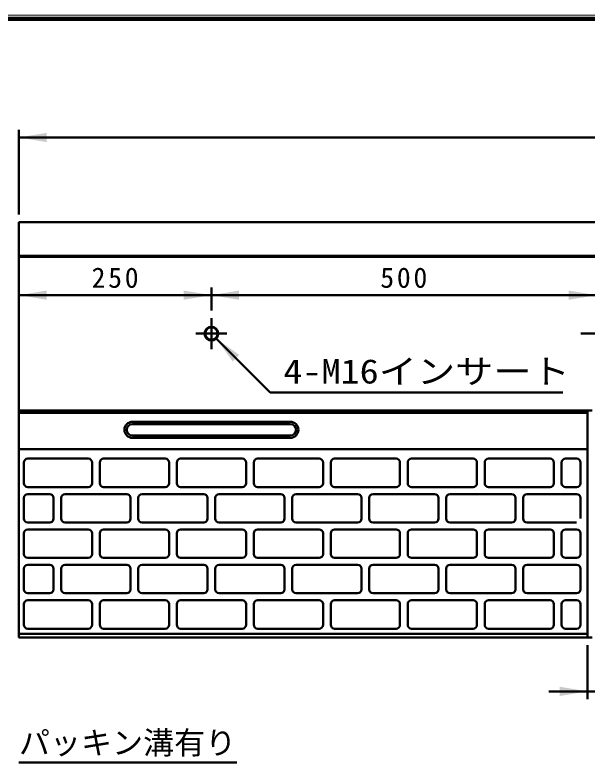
# Model space of a CAD drawing. Units: millimetres, scale not verified. Extents: x 100 to 4105, y 100 to 2870.
# Drawn here: x 1921 to 2665, y 1890 to 2870 of the extents above; entities that cross this region are included whole.
import ezdxf
from ezdxf.enums import TextEntityAlignment as Align

# ---------------------------------------------------------------- set-up
doc = ezdxf.new("R2010")
doc.units = ezdxf.units.MM
doc.header["$LTSCALE"] = 5
doc.linetypes.add('USER2', pattern=[13.4, 10, -1.2, 1, -1.2])
doc.layers.add('V-nasSTD', color=7, linetype='Continuous', lineweight=35)
doc.styles.add('ＭＳ ゴシック', font='')
doc.styles.get('ＭＳ ゴシック').set_extended_font_data('MS Gothic')

msp = doc.modelspace()

# ---------------------------------------------------------------- hatches: boundary and pattern name
at = {"layer": 'V-nasSTD'}
for points in [[(1961.737, 2716.895), (1925.737, 2710.895), (1961.737, 2704.895)], [(1961.737, 2511.895), (1925.737, 2505.895), (1961.737, 2499.895)], [(2139.737, 2499.895), (2175.737, 2505.895), (2139.737, 2511.895)], [(2211.737, 2511.895), (2175.737, 2505.895), (2211.737, 2499.895)], [(2639.737, 2499.895), (2675.737, 2505.895), (2639.737, 2511.895)], [(2211.799, 2428.318), (2182.101, 2449.532), (2203.314, 2419.833)], [(2628.237, 1984.895), (2664.237, 1990.895), (2628.237, 1996.895)]]:
    msp.add_hatch(color=256, dxfattribs=at).paths.add_polyline_path(points)

# ---------------------------------------------------------------- linework, layer by layer
at = {"layer": 'V-nasSTD', "lineweight": 100}
msp.add_line((4100, 2865), (105, 2865), dxfattribs=at)
at = {"layer": 'V-nasSTD', "lineweight": 50}
for p, q in [((1925.737, 2610.895), (1925.737, 2720.895)), ((1925.737, 2710.895), (3925.737, 2710.895)), ((1925.737, 2600.895), (1925.737, 2060.895)), ((3925.737, 2600.895), (1925.737, 2600.895)), ((2925.737, 2556.895), (1925.737, 2556.895)), ((2925.737, 2555.895), (1925.737, 2555.895)), ((2175.737, 2485.895), (2175.737, 2515.895)), ((1925.737, 2505.895), (2175.737, 2505.895)), ((2175.737, 2505.895), (2675.737, 2505.895)), ((2182.101, 2449.532), (2252.104, 2379.528)), ((2252.104, 2379.528), (2632.104, 2379.528)), ((2664.237, 2355.895), (1925.737, 2355.895)), ((2664.237, 2352.895), (1925.737, 2352.895)), ((2664.237, 2355.895), (2664.237, 2060.895)), ((2664.237, 2355.895), (2670.237, 2355.895)), ((2073.237, 2341.395), (2278.237, 2341.395)), ((2073.237, 2338.395), (2278.237, 2338.395)), ((2073.237, 2323.395), (2278.237, 2323.395)), ((2073.237, 2320.395), (2278.237, 2320.395)), ((1925.737, 2305.895), (2664.237, 2305.895)), ((1937.237, 2293.395), (2015.737, 2293.395)), ((2035.737, 2293.395), (2115.737, 2293.395)), ((2135.737, 2293.395), (2215.737, 2293.395)), ((2235.737, 2293.395), (2315.737, 2293.395)), ((2335.737, 2293.395), (2415.737, 2293.395)), ((2435.737, 2293.395), (2515.737, 2293.395)), ((2535.737, 2293.395), (2615.737, 2293.395)), ((2635.737, 2293.395), (2650.237, 2293.395)), ((1932.237, 2261.395), (1932.237, 2288.395)), ((2020.737, 2288.395), (2020.737, 2261.395)), ((2030.737, 2261.395), (2030.737, 2288.395)), ((2120.737, 2288.395), (2120.737, 2261.395)), ((2130.737, 2261.395), (2130.737, 2288.395)), ((2220.737, 2288.395), (2220.737, 2261.395)), ((2230.737, 2261.395), (2230.737, 2288.395)), ((2320.737, 2288.395), (2320.737, 2261.395)), ((2330.737, 2261.395), (2330.737, 2288.395)), ((2420.737, 2288.395), (2420.737, 2261.395)), ((2430.737, 2261.395), (2430.737, 2288.395)), ((2520.737, 2288.395), (2520.737, 2261.395)), ((2530.737, 2261.395), (2530.737, 2288.395)), ((2620.737, 2288.395), (2620.737, 2261.395)), ((2630.737, 2261.395), (2630.737, 2288.395)), ((2655.237, 2288.395), (2655.237, 2261.395)), ((2015.737, 2256.395), (1937.237, 2256.395)), ((2115.737, 2256.395), (2035.737, 2256.395)), ((2215.737, 2256.395), (2135.737, 2256.395)), ((2315.737, 2256.395), (2235.737, 2256.395)), ((2415.737, 2256.395), (2335.737, 2256.395)), ((2515.737, 2256.395), (2435.737, 2256.395)), ((2615.737, 2256.395), (2535.737, 2256.395)), ((2650.237, 2256.395), (2635.737, 2256.395)), ((1965.737, 2247.395), (1937.237, 2247.395)), ((2065.737, 2247.395), (1985.737, 2247.395)), ((2165.737, 2247.395), (2085.737, 2247.395)), ((2265.737, 2247.395), (2185.737, 2247.395)), ((2365.737, 2247.395), (2285.737, 2247.395)), ((2465.737, 2247.395), (2385.737, 2247.395)), ((2565.737, 2247.395), (2485.737, 2247.395)), ((2650.237, 2247.395), (2585.737, 2247.395)), ((1932.237, 2242.395), (1932.237, 2215.395)), ((1970.737, 2215.395), (1970.737, 2242.395)), ((1980.737, 2242.395), (1980.737, 2215.395)), ((2070.737, 2215.395), (2070.737, 2242.395)), ((2080.737, 2242.395), (2080.737, 2215.395)), ((2170.737, 2215.395), (2170.737, 2242.395)), ((2180.737, 2242.395), (2180.737, 2215.395)), ((2270.737, 2215.395), (2270.737, 2242.395)), ((2280.737, 2242.395), (2280.737, 2215.395)), ((2370.737, 2215.395), (2370.737, 2242.395)), ((2380.737, 2242.395), (2380.737, 2215.395)), ((2470.737, 2215.395), (2470.737, 2242.395)), ((2480.737, 2242.395), (2480.737, 2215.395)), ((2570.737, 2215.395), (2570.737, 2242.395)), ((2580.737, 2242.395), (2580.737, 2215.395)), ((2655.237, 2215.395), (2655.237, 2242.395)), ((1937.237, 2210.395), (1965.737, 2210.395)), ((1985.737, 2210.395), (2065.737, 2210.395)), ((2085.737, 2210.395), (2165.737, 2210.395)), ((2185.737, 2210.395), (2265.737, 2210.395)), ((2285.737, 2210.395), (2365.737, 2210.395)), ((2385.737, 2210.395), (2465.737, 2210.395)), ((2485.737, 2210.395), (2565.737, 2210.395)), ((2585.737, 2210.395), (2650.237, 2210.395)), ((1932.237, 2196.395), (1932.237, 2169.395)), ((2015.737, 2201.395), (1937.237, 2201.395)), ((2020.737, 2169.395), (2020.737, 2196.395)), ((2030.737, 2196.395), (2030.737, 2169.395)), ((2115.737, 2201.395), (2035.737, 2201.395)), ((2120.737, 2169.395), (2120.737, 2196.395)), ((2130.737, 2196.395), (2130.737, 2169.395)), ((2215.737, 2201.395), (2135.737, 2201.395)), ((2220.737, 2169.395), (2220.737, 2196.395)), ((2230.737, 2196.395), (2230.737, 2169.395)), ((2315.737, 2201.395), (2235.737, 2201.395)), ((2320.737, 2169.395), (2320.737, 2196.395)), ((2330.737, 2196.395), (2330.737, 2169.395)), ((2415.737, 2201.395), (2335.737, 2201.395)), ((2420.737, 2169.395), (2420.737, 2196.395)), ((2430.737, 2196.395), (2430.737, 2169.395)), ((2515.737, 2201.395), (2435.737, 2201.395)), ((2520.737, 2169.395), (2520.737, 2196.395)), ((2530.737, 2196.395), (2530.737, 2169.395)), ((2615.737, 2201.395), (2535.737, 2201.395)), ((2620.737, 2169.395), (2620.737, 2196.395)), ((2630.737, 2196.395), (2630.737, 2169.395)), ((2650.237, 2201.395), (2635.737, 2201.395)), ((2655.237, 2169.395), (2655.237, 2196.395)), ((1937.237, 2164.395), (2015.737, 2164.395)), ((2035.737, 2164.395), (2115.737, 2164.395)), ((2135.737, 2164.395), (2215.737, 2164.395)), ((2235.737, 2164.395), (2315.737, 2164.395)), ((2335.737, 2164.395), (2415.737, 2164.395)), ((2435.737, 2164.395), (2515.737, 2164.395)), ((2535.737, 2164.395), (2615.737, 2164.395)), ((2635.737, 2164.395), (2650.237, 2164.395)), ((1932.237, 2150.395), (1932.237, 2123.395)), ((1965.737, 2155.395), (1937.237, 2155.395)), ((1970.737, 2123.395), (1970.737, 2150.395)), ((1980.737, 2150.395), (1980.737, 2123.395)), ((2065.737, 2155.395), (1985.737, 2155.395)), ((2070.737, 2123.395), (2070.737, 2150.395)), ((2080.737, 2150.395), (2080.737, 2123.395)), ((2165.737, 2155.395), (2085.737, 2155.395)), ((2170.737, 2123.395), (2170.737, 2150.395)), ((2180.737, 2150.395), (2180.737, 2123.395)), ((2265.737, 2155.395), (2185.737, 2155.395)), ((2270.737, 2123.395), (2270.737, 2150.395)), ((2280.737, 2150.395), (2280.737, 2123.395)), ((2365.737, 2155.395), (2285.737, 2155.395)), ((2370.737, 2123.395), (2370.737, 2150.395)), ((2380.737, 2150.395), (2380.737, 2123.395)), ((2465.737, 2155.395), (2385.737, 2155.395)), ((2470.737, 2123.395), (2470.737, 2150.395)), ((2480.737, 2150.395), (2480.737, 2123.395)), ((2565.737, 2155.395), (2485.737, 2155.395)), ((2570.737, 2123.395), (2570.737, 2150.395)), ((2580.737, 2150.395), (2580.737, 2123.395)), ((2650.237, 2155.395), (2585.737, 2155.395)), ((2655.237, 2123.395), (2655.237, 2150.395)), ((1937.237, 2118.395), (1965.737, 2118.395)), ((1985.737, 2118.395), (2065.737, 2118.395)), ((2085.737, 2118.395), (2165.737, 2118.395)), ((2185.737, 2118.395), (2265.737, 2118.395)), ((2285.737, 2118.395), (2365.737, 2118.395)), ((2385.737, 2118.395), (2465.737, 2118.395)), ((2485.737, 2118.395), (2565.737, 2118.395)), ((2585.737, 2118.395), (2650.237, 2118.395)), ((2015.737, 2109.395), (1937.237, 2109.395)), ((2115.737, 2109.395), (2035.737, 2109.395)), ((2215.737, 2109.395), (2135.737, 2109.395)), ((2315.737, 2109.395), (2235.737, 2109.395)), ((2415.737, 2109.395), (2335.737, 2109.395)), ((2515.737, 2109.395), (2435.737, 2109.395)), ((2615.737, 2109.395), (2535.737, 2109.395)), ((2650.237, 2109.395), (2635.737, 2109.395)), ((1932.237, 2104.395), (1932.237, 2077.395)), ((2020.737, 2077.395), (2020.737, 2104.395)), ((2030.737, 2104.395), (2030.737, 2077.395)), ((2120.737, 2077.395), (2120.737, 2104.395)), ((2130.737, 2104.395), (2130.737, 2077.395)), ((2220.737, 2077.395), (2220.737, 2104.395)), ((2230.737, 2104.395), (2230.737, 2077.395)), ((2320.737, 2077.395), (2320.737, 2104.395)), ((2330.737, 2104.395), (2330.737, 2077.395)), ((2420.737, 2077.395), (2420.737, 2104.395)), ((2430.737, 2104.395), (2430.737, 2077.395)), ((2520.737, 2077.395), (2520.737, 2104.395)), ((2530.737, 2104.395), (2530.737, 2077.395)), ((2620.737, 2077.395), (2620.737, 2104.395)), ((2630.737, 2104.395), (2630.737, 2077.395)), ((2655.237, 2077.395), (2655.237, 2104.395)), ((1937.237, 2072.395), (2015.737, 2072.395)), ((2035.737, 2072.395), (2115.737, 2072.395)), ((2135.737, 2072.395), (2215.737, 2072.395)), ((2235.737, 2072.395), (2315.737, 2072.395)), ((2335.737, 2072.395), (2415.737, 2072.395)), ((2435.737, 2072.395), (2515.737, 2072.395)), ((2535.737, 2072.395), (2615.737, 2072.395)), ((2635.737, 2072.395), (2650.237, 2072.395)), ((1925.737, 2065.895), (2664.237, 2065.895)), ((1925.737, 2060.895), (2664.237, 2060.895)), ((2664.237, 2060.895), (2670.237, 2060.895)), ((2664.237, 2060.895), (2670.237, 2060.895)), ((2664.237, 1980.895), (2664.237, 2050.895)), ((2614.237, 1990.895), (2664.237, 1990.895)), ((2664.237, 1990.895), (2734.737, 1990.895)), ((1925.737, 1898.568), (2208.945, 1898.568))]:
    msp.add_line(p, q, dxfattribs=at)
at = {"layer": 'V-nasSTD', "linetype": 'USER2', "lineweight": 50}
for p, q in [((2175.737, 2475.895), (2175.737, 2435.895)), ((2155.737, 2455.895), (2195.737, 2455.895)), ((2655.737, 2455.895), (2695.737, 2455.895))]:
    msp.add_line(p, q, dxfattribs=at)
at = {"layer": 'V-nasSTD', "lineweight": 13}
msp.add_lwpolyline([(100, 100), (100, 2870), (4105, 2870), (4105, 100)], close=True, dxfattribs=at)
at = {"layer": 'V-nasSTD', "lineweight": 50}
for radius in [9, 8]:
    msp.add_circle((2175.737, 2455.895), radius, dxfattribs=at)
for centre, radius, start, end in [((2073.237, 2330.895), 10.5, 90, 270), ((2073.237, 2330.895), 7.5, 90, 270), ((2278.237, 2330.895), 10.5, 270, 90), ((2278.237, 2330.895), 7.5, 270, 90), ((1937.237, 2288.395), 5, 90, 180), ((2015.737, 2288.395), 5, 0, 90), ((2035.737, 2288.395), 5, 90, 180), ((2115.737, 2288.395), 5, 0, 90), ((2135.737, 2288.395), 5, 90, 180), ((2215.737, 2288.395), 5, 0, 90), ((2235.737, 2288.395), 5, 90, 180), ((2315.737, 2288.395), 5, 0, 90), ((2335.737, 2288.395), 5, 90, 180), ((2415.737, 2288.395), 5, 0, 90), ((2435.737, 2288.395), 5, 90, 180), ((2515.737, 2288.395), 5, 0, 90), ((2535.737, 2288.395), 5, 90, 180), ((2615.737, 2288.395), 5, 0, 90), ((2635.737, 2288.395), 5, 90, 180), ((2650.237, 2288.395), 5, 0, 90), ((1937.237, 2261.395), 5, 180, 270), ((2015.737, 2261.395), 5, 270, 0), ((2035.737, 2261.395), 5, 180, 270), ((2115.737, 2261.395), 5, 270, 0), ((2135.737, 2261.395), 5, 180, 270), ((2215.737, 2261.395), 5, 270, 0), ((2235.737, 2261.395), 5, 180, 270), ((2315.737, 2261.395), 5, 270, 0), ((2335.737, 2261.395), 5, 180, 270), ((2415.737, 2261.395), 5, 270, 0), ((2435.737, 2261.395), 5, 180, 270), ((2515.737, 2261.395), 5, 270, 0), ((2535.737, 2261.395), 5, 180, 270), ((2615.737, 2261.395), 5, 270, 0), ((2635.737, 2261.395), 5, 180, 270), ((2650.237, 2261.395), 5, 270, 0), ((1937.237, 2242.395), 5, 90, 180), ((1965.737, 2242.395), 5, 0, 90), ((1985.737, 2242.395), 5, 90, 180), ((2065.737, 2242.395), 5, 0, 90), ((2085.737, 2242.395), 5, 90, 180), ((2165.737, 2242.395), 5, 0, 90), ((2185.737, 2242.395), 5, 90, 180), ((2265.737, 2242.395), 5, 0, 90), ((2285.737, 2242.395), 5, 90, 180), ((2365.737, 2242.395), 5, 0, 90), ((2385.737, 2242.395), 5, 90, 180), ((2465.737, 2242.395), 5, 0, 90), ((2485.737, 2242.395), 5, 90, 180), ((2565.737, 2242.395), 5, 0, 90), ((2585.737, 2242.395), 5, 90, 180), ((2650.237, 2242.395), 5, 0, 90), ((1937.237, 2215.395), 5, 180, 270), ((1965.737, 2215.395), 5, 270, 0), ((1985.737, 2215.395), 5, 180, 270), ((2065.737, 2215.395), 5, 270, 0), ((2085.737, 2215.395), 5, 180, 270), ((2165.737, 2215.395), 5, 270, 0), ((2185.737, 2215.395), 5, 180, 270), ((2265.737, 2215.395), 5, 270, 0), ((2285.737, 2215.395), 5, 180, 270), ((2365.737, 2215.395), 5, 270, 0), ((2385.737, 2215.395), 5, 180, 270), ((2465.737, 2215.395), 5, 270, 0), ((2485.737, 2215.395), 5, 180, 270), ((2565.737, 2215.395), 5, 270, 0), ((2585.737, 2215.395), 5, 180, 270), ((1937.237, 2196.395), 5, 90, 180), ((2015.737, 2196.395), 5, 0, 90), ((2035.737, 2196.395), 5, 90, 180), ((2115.737, 2196.395), 5, 0, 90), ((2135.737, 2196.395), 5, 90, 180), ((2215.737, 2196.395), 5, 0, 90), ((2235.737, 2196.395), 5, 90, 180), ((2315.737, 2196.395), 5, 0, 90), ((2335.737, 2196.395), 5, 90, 180), ((2415.737, 2196.395), 5, 0, 90), ((2435.737, 2196.395), 5, 90, 180), ((2515.737, 2196.395), 5, 0, 90), ((2535.737, 2196.395), 5, 90, 180), ((2615.737, 2196.395), 5, 0, 90), ((2635.737, 2196.395), 5, 90, 180), ((2650.237, 2196.395), 5, 0, 90), ((1937.237, 2169.395), 5, 180, 270), ((2015.737, 2169.395), 5, 270, 0), ((2035.737, 2169.395), 5, 180, 270), ((2115.737, 2169.395), 5, 270, 0), ((2135.737, 2169.395), 5, 180, 270), ((2215.737, 2169.395), 5, 270, 0), ((2235.737, 2169.395), 5, 180, 270), ((2315.737, 2169.395), 5, 270, 0), ((2335.737, 2169.395), 5, 180, 270), ((2415.737, 2169.395), 5, 270, 0), ((2435.737, 2169.395), 5, 180, 270), ((2515.737, 2169.395), 5, 270, 0), ((2535.737, 2169.395), 5, 180, 270), ((2615.737, 2169.395), 5, 270, 0), ((2635.737, 2169.395), 5, 180, 270), ((2650.237, 2169.395), 5, 270, 0), ((1937.237, 2150.395), 5, 90, 180), ((1965.737, 2150.395), 5, 0, 90), ((1985.737, 2150.395), 5, 90, 180), ((2065.737, 2150.395), 5, 0, 90), ((2085.737, 2150.395), 5, 90, 180), ((2165.737, 2150.395), 5, 0, 90), ((2185.737, 2150.395), 5, 90, 180), ((2265.737, 2150.395), 5, 0, 90), ((2285.737, 2150.395), 5, 90, 180), ((2365.737, 2150.395), 5, 0, 90), ((2385.737, 2150.395), 5, 90, 180), ((2465.737, 2150.395), 5, 0, 90), ((2485.737, 2150.395), 5, 90, 180), ((2565.737, 2150.395), 5, 0, 90), ((2585.737, 2150.395), 5, 90, 180), ((2650.237, 2150.395), 5, 0, 90), ((1937.237, 2123.395), 5, 180, 270), ((1965.737, 2123.395), 5, 270, 0), ((1985.737, 2123.395), 5, 180, 270), ((2065.737, 2123.395), 5, 270, 0), ((2085.737, 2123.395), 5, 180, 270), ((2165.737, 2123.395), 5, 270, 0), ((2185.737, 2123.395), 5, 180, 270), ((2265.737, 2123.395), 5, 270, 0), ((2285.737, 2123.395), 5, 180, 270), ((2365.737, 2123.395), 5, 270, 0), ((2385.737, 2123.395), 5, 180, 270), ((2465.737, 2123.395), 5, 270, 0), ((2485.737, 2123.395), 5, 180, 270), ((2565.737, 2123.395), 5, 270, 0), ((2585.737, 2123.395), 5, 180, 270), ((2650.237, 2123.395), 5, 270, 0), ((1937.237, 2104.395), 5, 90, 180), ((2015.737, 2104.395), 5, 0, 90), ((2035.737, 2104.395), 5, 90, 180), ((2115.737, 2104.395), 5, 0, 90), ((2135.737, 2104.395), 5, 90, 180), ((2215.737, 2104.395), 5, 0, 90), ((2235.737, 2104.395), 5, 90, 180), ((2315.737, 2104.395), 5, 0, 90), ((2335.737, 2104.395), 5, 90, 180), ((2415.737, 2104.395), 5, 0, 90), ((2435.737, 2104.395), 5, 90, 180), ((2515.737, 2104.395), 5, 0, 90), ((2535.737, 2104.395), 5, 90, 180), ((2615.737, 2104.395), 5, 0, 90), ((2635.737, 2104.395), 5, 90, 180), ((2650.237, 2104.395), 5, 0, 90), ((1937.237, 2077.395), 5, 180, 270), ((2015.737, 2077.395), 5, 270, 0), ((2035.737, 2077.395), 5, 180, 270), ((2115.737, 2077.395), 5, 270, 0), ((2135.737, 2077.395), 5, 180, 270), ((2215.737, 2077.395), 5, 270, 0), ((2235.737, 2077.395), 5, 180, 270), ((2315.737, 2077.395), 5, 270, 0), ((2335.737, 2077.395), 5, 180, 270), ((2415.737, 2077.395), 5, 270, 0), ((2435.737, 2077.395), 5, 180, 270), ((2515.737, 2077.395), 5, 270, 0), ((2535.737, 2077.395), 5, 180, 270), ((2615.737, 2077.395), 5, 270, 0), ((2635.737, 2077.395), 5, 180, 270), ((2650.237, 2077.395), 5, 270, 0)]:
    msp.add_arc(centre, radius, start, end, dxfattribs=at)

# ---------------------------------------------------------------- texts
at = {"layer": 'V-nasSTD', "style": 'ＭＳ ゴシック', "width": 1.15}
msp.add_text('4-M16インサート', height=31.67, dxfattribs=at).set_placement((2269.224, 2422.728), align=Align.TOP_LEFT)
at = {"layer": 'V-nasSTD', "style": 'ＭＳ ゴシック'}
msp.add_text('パッキン溝有り', height=29.56, dxfattribs=at).set_placement((1925.737, 1938.888), align=Align.TOP_LEFT)
at = {"layer": 'V-nasSTD', "char_height": 26.39, "attachment_point": 1, "style": 'ＭＳ ゴシック'}
for s, insert in [('\\T1.2;250', (2020.137, 2541.895)), ('\\T1.2;500', (2395.137, 2541.895))]:
    msp.add_mtext(s, dxfattribs=dict(at, insert=insert))

doc.saveas('drawing.dxf')
